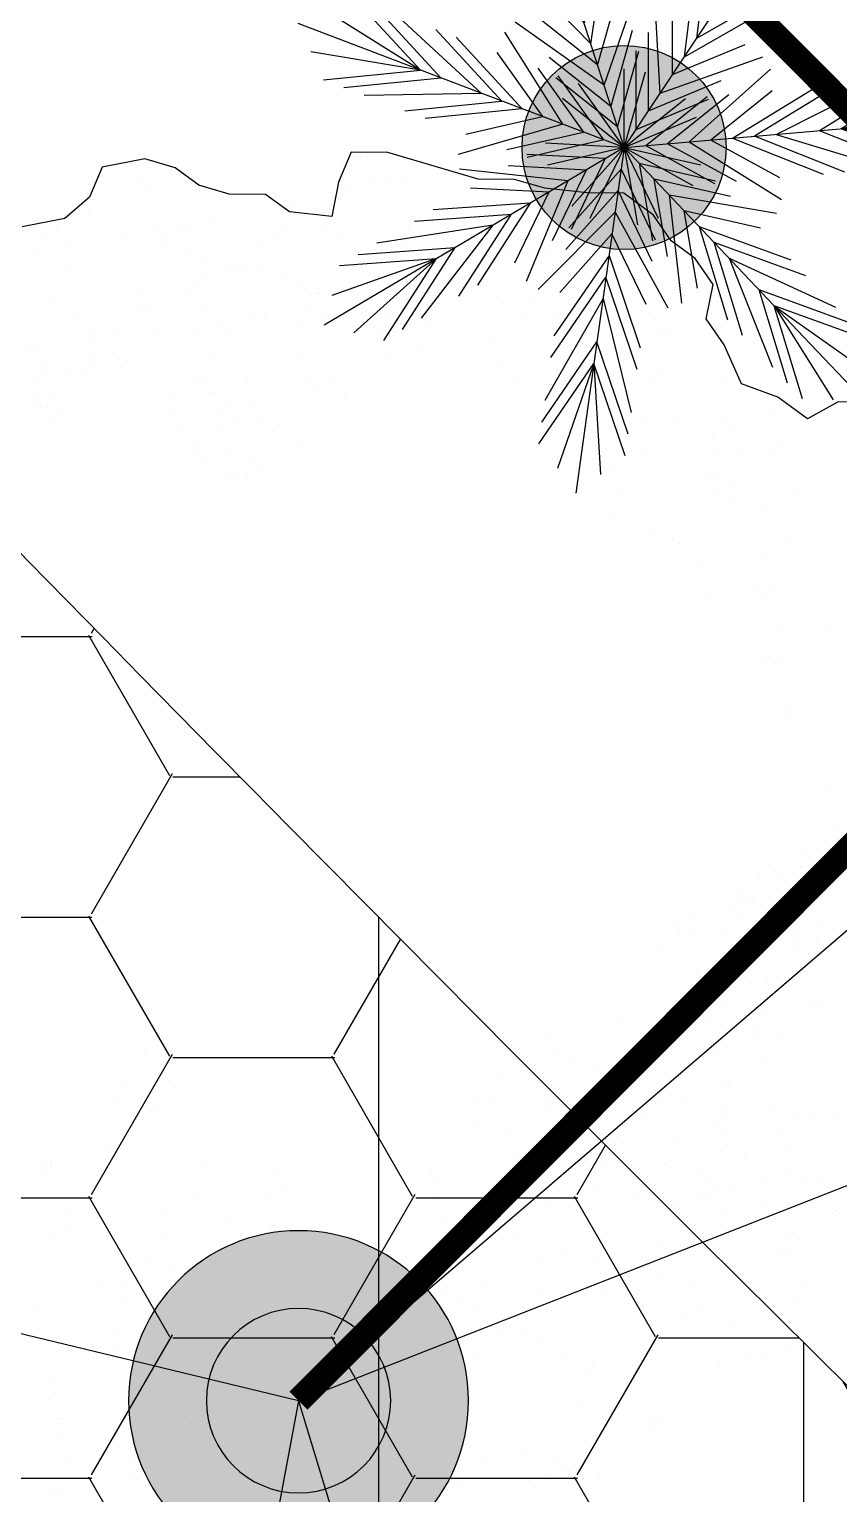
# Model space of a CAD drawing. Extents: x 671027 to 671614, y 802418 to 802669.
# Drawn here: x 671288.589 to 671289.541, y 802537.318 to 802539.04 of the extents above; entities that cross this region are included whole.
import ezdxf

# ---------------------------------------------------------------- set-up
doc = ezdxf.new("R2010")
doc.units = 0
for name, color, linetype in [('asbarjes mari', 8, 'Continuous'), ('Bubbler 60', 200, 'Continuous'), ('drip line', 7, 'Continuous'), ('driper 4', 11, 'Continuous'), ('fetcs malty hade', 8, 'Continuous'), ('Pipe-Lateral-10 Bars-32mm', 7, 'Continuous'), ('ROAD BORDER', 7, 'Continuous'), ('Roads boundry', 7, 'Continuous'), ('shrubs-Gc', 7, 'Continuous')]:
    doc.layers.add(name, color=color, linetype=linetype)
doc.styles.get("Standard").update_dxf_attribs({"font": 'arial.ttf'})
doc.linetypes.add('32mm', pattern='A,0.5,-0.2,["32mm",Standard,S=0.1,R=0,X=-0.1,Y=-0.05],-0.5', length=1.2)
pattern_1 = [(90, (0, 0), (-0.5, 0), [])]

# ---------------------------------------------------------------- blocks, each defined once
blk = doc.blocks.new('wt')
at = {"layer": 'fetcs malty hade', "color": 0}
for p, q in [((0, 0, -0.0102), (-0.2813, 0.7862, -0.0102)), ((0, 0, -0.0102), (0.7566, 0.2267, -0.0102)), ((-0.08, 0.172, -0.0102), (-0.08, 0.172, -0.0102)), ((0.0422, 0.1774, -0.0102), (0.0422, 0.1774, -0.0102)), ((0.0437, 0.1723, -0.0102), (0.0437, 0.1723, -0.0102)), ((-0.0576, 0.1653, -0.0102), (-0.0576, 0.1653, -0.0102)), ((-0.0321, 0.1694, -0.0102), (-0.0321, 0.1694, -0.0102)), ((-0.0233, 0.1657, -0.0102), (-0.0233, 0.1657, -0.0102)), ((-0.0054, 0.1666, -0.0102), (-0.0054, 0.1666, -0.0102)), ((-0.0051, 0.164, -0.0102), (-0.0051, 0.164, -0.0102)), ((0.0051, 0.1664, -0.0102), (0.0051, 0.1664, -0.0102)), ((0.0057, 0.164, -0.0102), (0.0057, 0.164, -0.0102)), ((0.0238, 0.1623, -0.0102), (0.0238, 0.1623, -0.0102)), ((-0.1817, 0.1525, -0.0102), (-0.1817, 0.1525, -0.0102)), ((-0.181, 0.1521, -0.0102), (-0.181, 0.1521, -0.0102)), ((-0.1784, 0.156, -0.0102), (-0.1784, 0.156, -0.0102)), ((-0.1726, 0.1561, -0.0102), (-0.1726, 0.1561, -0.0102)), ((-0.1305, 0.156, -0.0102), (-0.1305, 0.156, -0.0102)), ((-0.1465, 0.1429, -0.0102), (-0.1465, 0.1429, -0.0102)), ((-0.1375, 0.1465, -0.0102), (-0.1375, 0.1465, -0.0102)), ((-0.0509, 0.1318, -0.0102), (-0.0509, 0.1318, -0.0102)), ((-0.1581, 0.1309, -0.0102), (-0.1581, 0.1309, -0.0102)), ((-0.0921, 0.1277, -0.0102), (-0.0921, 0.1277, -0.0102)), ((-0.0608, 0.1218, -0.0102), (-0.0608, 0.1218, -0.0102)), ((-0.0486, 0.1233, -0.0102), (-0.0486, 0.1233, -0.0102)), ((-0.1353, 0.1184, -0.0102), (-0.1353, 0.1184, -0.0102)), ((-0.1298, 0.1165, -0.0102), (-0.1298, 0.1165, -0.0102)), ((-0.0938, 0.1132, -0.0102), (-0.0938, 0.1132, -0.0102)), ((0.0286, 0.1174, -0.0102), (0.0286, 0.1174, -0.0102)), ((0.0419, 0.1208, -0.0102), (0.0419, 0.1208, -0.0102)), ((-0.8268, 0.073, -0.0102), (-0.8243, 0.1028, -0.0102)), ((-0.738, 0.1068, -0.0102), (-0.738, 0.1068, -0.0102)), ((-0.7199, 0.1051, -0.0102), (-0.7199, 0.1051, -0.0102)), ((-0.7059, 0.1043, -0.0102), (-0.7059, 0.1043, -0.0102)), ((-0.7028, 0.104, -0.0102), (-0.7028, 0.104, -0.0102)), ((-0.7005, 0.103, -0.0102), (-0.7005, 0.103, -0.0102)), ((-0.219, 0.1026, -0.0102), (-0.219, 0.1026, -0.0102)), ((-0.1844, 0.1105, -0.0102), (-0.1844, 0.1105, -0.0102)), ((-0.0965, 0.1068, -0.0102), (-0.0965, 0.1068, -0.0102)), ((-0.0801, 0.1096, -0.0102), (-0.0801, 0.1096, -0.0102)), ((-0.8069, 0.0956, -0.0102), (-0.8069, 0.0956, -0.0102)), ((-0.7402, 0.1005, -0.0102), (-0.7402, 0.1005, -0.0102)), ((-0.7283, 0.0972, -0.0102), (-0.7283, 0.0972, -0.0102)), ((-0.7235, 0.0969, -0.0102), (-0.7235, 0.0969, -0.0102)), ((-0.7054, 0.0952, -0.0102), (-0.7054, 0.0952, -0.0102)), ((-0.6992, 0.0989, -0.0102), (-0.6992, 0.0989, -0.0102)), ((-0.6933, 0.0927, -0.0102), (-0.6933, 0.0927, -0.0102)), ((-0.6923, 0.0978, -0.0102), (-0.6923, 0.0978, -0.0102)), ((-0.2314, 0.0976, -0.0102), (-0.2314, 0.0976, -0.0102)), ((-0.1095, 0.0914, -0.0102), (-0.1095, 0.0914, -0.0102)), ((0.0188, 0.0976, -0.0102), (0.0188, 0.0976, -0.0102)), ((-0.8157, 0.0885, -0.0102), (-0.8157, 0.0885, -0.0102)), ((-0.7718, 0.0859, -0.0102), (-0.7718, 0.0859, -0.0102)), ((-0.7189, 0.0812, -0.0102), (-0.7189, 0.0812, -0.0102)), ((-0.2193, 0.0852, -0.0102), (-0.2193, 0.0852, -0.0102)), ((-0.1241, 0.0817, -0.0102), (-0.1241, 0.0817, -0.0102)), ((-0.0168, 0.0826, -0.0102), (-0.0168, 0.0826, -0.0102)), ((0.023, 0.086, -0.0102), (0.023, 0.086, -0.0102)), ((0.0504, 0.0859, -0.0102), (0.0504, 0.0859, -0.0102)), ((-0.8396, 0.0545, -0.0102), (-0.8268, 0.073, -0.0102)), ((-0.8278, 0.0729, -0.0102), (-0.8278, 0.0729, -0.0102)), ((-0.821, 0.0795, -0.0102), (-0.821, 0.0795, -0.0102)), ((-0.8067, 0.0713, -0.0102), (-0.8067, 0.0713, -0.0102)), ((-0.7946, 0.0745, -0.0102), (-0.7946, 0.0745, -0.0102)), ((-0.7606, 0.0727, -0.0102), (-0.7606, 0.0727, -0.0102)), ((-0.2516, 0.0783, -0.0102), (-0.2516, 0.0783, -0.0102)), ((-0.2488, 0.0801, -0.0102), (-0.2488, 0.0801, -0.0102)), ((-0.2135, 0.0778, -0.0102), (-0.2135, 0.0778, -0.0102)), ((-0.1393, 0.0784, -0.0102), (-0.1393, 0.0784, -0.0102)), ((-0.1021, 0.0754, -0.0102), (-0.1021, 0.0754, -0.0102)), ((-0.0867, 0.0789, -0.0102), (-0.0867, 0.0789, -0.0102)), ((-0.0747, 0.0753, -0.0102), (-0.0747, 0.0753, -0.0102)), ((0.003, 0.0785, -0.0102), (0.003, 0.0785, -0.0102)), ((0.0077, 0.0759, -0.0102), (0.0077, 0.0759, -0.0102)), ((0.0522, 0.0708, -0.0102), (0.0522, 0.0708, -0.0102)), ((-0.7463, 0.0615, -0.0102), (-0.7463, 0.0615, -0.0102)), ((-0.7421, 0.0649, -0.0102), (-0.7421, 0.0649, -0.0102)), ((-0.7319, 0.0664, -0.0102), (-0.7319, 0.0664, -0.0102)), ((-0.7239, 0.0633, -0.0102), (-0.7239, 0.0633, -0.0102)), ((-0.7208, 0.0685, -0.0102), (-0.7208, 0.0685, -0.0102)), ((-0.2288, 0.0658, -0.0102), (-0.2288, 0.0658, -0.0102)), ((-0.0148, 0.0642, -0.0102), (-0.0148, 0.0642, -0.0102)), ((0.0034, 0.0626, -0.0102), (0.0034, 0.0626, -0.0102)), ((0.0089, 0.0638, -0.0102), (0.0089, 0.0638, -0.0102)), ((-0.8592, 0.0436, -0.0102), (-0.8396, 0.0545, -0.0102)), ((-0.8299, 0.056, -0.0102), (-0.8299, 0.056, -0.0102)), ((-0.1466, 0.0536, -0.0102), (-0.1466, 0.0536, -0.0102)), ((-0.0224, 0.0512, -0.0102), (-0.0224, 0.0512, -0.0102)), ((0.005, 0.0511, -0.0102), (0.005, 0.0511, -0.0102)), ((-0.8617, 0.0138, -0.0102), (-0.8592, 0.0436, -0.0102)), ((-0.7442, 0.048, -0.0102), (-0.7442, 0.048, -0.0102)), ((-0.726, 0.0463, -0.0102), (-0.726, 0.0463, -0.0102)), ((-0.1693, 0.0455, -0.0102), (-0.1693, 0.0455, -0.0102)), ((-0.1023, 0.0502, -0.0102), (-0.1023, 0.0502, -0.0102)), ((-0.0755, 0.0422, -0.0102), (-0.0755, 0.0422, -0.0102)), ((-0.0169, 0.0429, -0.0102), (-0.0169, 0.0429, -0.0102)), ((0.0295, 0.0444, -0.0102), (0.0295, 0.0444, -0.0102)), ((-0.811, 0.0319, -0.0102), (-0.811, 0.0319, -0.0102)), ((-0.7249, 0.0403, -0.0102), (-0.7249, 0.0403, -0.0102)), ((-0.1277, 0.0341, -0.0102), (-0.1277, 0.0341, -0.0102)), ((0.0045, 0.0314, -0.0102), (0.0045, 0.0314, -0.0102)), ((0.0198, 0.0359, -0.0102), (0.0198, 0.0359, -0.0102)), ((-0.8498, 0.0203, -0.0102), (-0.8498, 0.0203, -0.0102)), ((-0.77, 0.0283, -0.0102), (-0.77, 0.0283, -0.0102)), ((-0.7605, 0.0253, -0.0102), (-0.7605, 0.0253, -0.0102)), ((-0.7578, 0.0204, -0.0102), (-0.7578, 0.0204, -0.0102)), ((-0.0299, 0.0281, -0.0102), (-0.0299, 0.0281, -0.0102)), ((0.0071, 0.0279, -0.0102), (0.0071, 0.0279, -0.0102)), ((-0.8534, -0.0062, -0.0102), (-0.8617, 0.0138, -0.0102)), ((-0.8426, 0.0153, -0.0102), (-0.8426, 0.0153, -0.0102)), ((-0.8131, 0.0134, -0.0102), (-0.8131, 0.0134, -0.0102)), ((-0.7396, 0.0187, -0.0102), (-0.7396, 0.0187, -0.0102)), ((-0.6947, 0.0124, -0.0102), (-0.6947, 0.0124, -0.0102)), ((-0.6855, 0.0153, -0.0102), (-0.6855, 0.0153, -0.0102)), ((-0.677, 0.0111, -0.0102), (-0.677, 0.0111, -0.0102)), ((-0.0537, 0.0107, -0.0102), (-0.0537, 0.0107, -0.0102)), ((-0.0524, 0.0183, -0.0102), (-0.0524, 0.0183, -0.0102)), ((-0.051, 0.0122, -0.0102), (-0.051, 0.0122, -0.0102)), ((-0.0328, 0.0105, -0.0102), (-0.0328, 0.0105, -0.0102)), ((-0.0181, 0.0172, -0.0102), (-0.0181, 0.0172, -0.0102)), ((0.016, 0.0187, -0.0102), (0.016, 0.0187, -0.0102)), ((-0.8064, 0.0079, -0.0102), (-0.8064, 0.0079, -0.0102)), ((-0.7995, 0.0069, -0.0102), (-0.7995, 0.0069, -0.0102)), ((-0.6631, 0.0005, -0.0102), (-0.6631, 0.0005, -0.0102)), ((-0.6577, 0.0019, -0.0102), (-0.6577, 0.0019, -0.0102)), ((0, 0, -0.0102), (-0.4641, -0.6757, -0.0102)), ((0, 0, -0.0102), (-0.2134, -0.7806, -0.0102)), ((-0.141, 0.0039, -0.0102), (-0.141, 0.0039, -0.0102)), ((-0.1207, 0.006, -0.0102), (-0.1207, 0.006, -0.0102)), ((-0.1091, 0.0081, -0.0102), (-0.1091, 0.0081, -0.0102)), ((-0.0255, 0.0072, -0.0102), (-0.0255, 0.0072, -0.0102)), ((0, 0, -0.0102), (0.8476, -0.1601, -0.0102)), ((0.0512, 0.0091, -0.0102), (0.0512, 0.0091, -0.0102)), ((-0.8397, -0.0213, -0.0102), (-0.8534, -0.0062, -0.0102)), ((-0.8129, -0.0056, -0.0102), (-0.8129, -0.0056, -0.0102)), ((-0.8115, -0.0099, -0.0102), (-0.8115, -0.0099, -0.0102)), ((-0.7947, -0.0073, -0.0102), (-0.7947, -0.0073, -0.0102)), ((-0.7661, -0.006, -0.0102), (-0.7661, -0.006, -0.0102)), ((-0.7387, -0.0061, -0.0102), (-0.7387, -0.0061, -0.0102)), ((-0.7059, -0.006, -0.0102), (-0.7059, -0.006, -0.0102)), ((-0.7038, -0.0094, -0.0102), (-0.7038, -0.0094, -0.0102)), ((-0.6527, -0.0043, -0.0102), (-0.6527, -0.0043, -0.0102)), ((-0.1579, -0.0001, -0.0102), (-0.1579, -0.0001, -0.0102)), ((-0.1484, -0.0049, -0.0102), (-0.1484, -0.0049, -0.0102)), ((-0.0791, -0.0054, -0.0102), (-0.0791, -0.0054, -0.0102)), ((-0.0739, -0.0015, -0.0102), (-0.0739, -0.0015, -0.0102)), ((0.0171, -0.0063, -0.0102), (0.0171, -0.0063, -0.0102)), ((-0.7894, -0.0167, -0.0102), (-0.7894, -0.0167, -0.0102)), ((-0.7766, -0.0164, -0.0102), (-0.7766, -0.0164, -0.0102)), ((-0.7729, -0.0125, -0.0102), (-0.7729, -0.0125, -0.0102)), ((-0.7547, -0.0142, -0.0102), (-0.7547, -0.0142, -0.0102)), ((-0.7205, -0.0188, -0.0102), (-0.7205, -0.0188, -0.0102)), ((-0.6967, -0.0164, -0.0102), (-0.6967, -0.0164, -0.0102)), ((-0.6962, -0.0138, -0.0102), (-0.6962, -0.0138, -0.0102)), ((-0.6707, -0.0156, -0.0102), (-0.6707, -0.0156, -0.0102)), ((-0.084, -0.0113, -0.0102), (-0.084, -0.0113, -0.0102)), ((-0.0295, -0.0161, -0.0102), (-0.0295, -0.0161, -0.0102)), ((-0.8314, -0.0414, -0.0102), (-0.8397, -0.0213, -0.0102)), ((-0.8158, -0.0289, -0.0102), (-0.8158, -0.0289, -0.0102)), ((-0.7414, -0.0261, -0.0102), (-0.7414, -0.0261, -0.0102)), ((-0.7363, -0.0291, -0.0102), (-0.7363, -0.0291, -0.0102)), ((-0.6891, -0.0247, -0.0102), (-0.6891, -0.0247, -0.0102)), ((-0.6826, -0.0203, -0.0102), (-0.6826, -0.0203, -0.0102)), ((-0.6772, -0.0299, -0.0102), (-0.6772, -0.0299, -0.0102)), ((-0.6552, -0.0204, -0.0102), (-0.6552, -0.0204, -0.0102)), ((-0.6392, -0.0206, -0.0102), (-0.6392, -0.0206, -0.0102)), ((-0.6369, -0.0242, -0.0102), (-0.6369, -0.0242, -0.0102)), ((-0.1154, -0.0203, -0.0102), (-0.1154, -0.0203, -0.0102)), ((-0.0964, -0.0226, -0.0102), (-0.0964, -0.0226, -0.0102)), ((-0.0783, -0.0243, -0.0102), (-0.0783, -0.0243, -0.0102)), ((-0.0488, -0.0209, -0.0102), (-0.0488, -0.0209, -0.0102)), ((-0.0038, -0.0212, -0.0102), (-0.0038, -0.0212, -0.0102)), ((0.0057, -0.0257, -0.0102), (0.0057, -0.0257, -0.0102)), ((-0.7813, -0.0383, -0.0102), (-0.7813, -0.0383, -0.0102)), ((-0.779, -0.0373, -0.0102), (-0.779, -0.0373, -0.0102)), ((-0.7035, -0.0396, -0.0102), (-0.7035, -0.0396, -0.0102)), ((-0.7011, -0.0387, -0.0102), (-0.7011, -0.0387, -0.0102)), ((-0.645, -0.0372, -0.0102), (-0.645, -0.0372, -0.0102)), ((-0.6365, -0.033, -0.0102), (-0.6365, -0.033, -0.0102)), ((0.026, -0.0319, -0.0102), (0.026, -0.0319, -0.0102)), ((0.0389, -0.0378, -0.0102), (0.0389, -0.0378, -0.0102)), ((-0.8285, -0.0663, -0.0102), (-0.8314, -0.0414, -0.0102)), ((-0.7802, -0.0472, -0.0102), (-0.7802, -0.0472, -0.0102)), ((-0.7438, -0.047, -0.0102), (-0.7438, -0.047, -0.0102)), ((-0.6853, -0.0412, -0.0102), (-0.6853, -0.0412, -0.0102)), ((-0.6725, -0.0439, -0.0102), (-0.6725, -0.0439, -0.0102)), ((-0.6421, -0.0451, -0.0102), (-0.6421, -0.0451, -0.0102)), ((-0.0998, -0.0444, -0.0102), (-0.0998, -0.0444, -0.0102)), ((0.0554, -0.046, -0.0102), (0.0554, -0.046, -0.0102)), ((0.0595, -0.0447, -0.0102), (0.0595, -0.0447, -0.0102)), ((-0.794, -0.0603, -0.0102), (-0.794, -0.0603, -0.0102)), ((-0.7775, -0.0591, -0.0102), (-0.7775, -0.0591, -0.0102)), ((-0.745, -0.0569, -0.0102), (-0.745, -0.0569, -0.0102)), ((-0.6697, -0.0586, -0.0102), (-0.6697, -0.0586, -0.0102)), ((-0.1043, -0.0532, -0.0102), (-0.1043, -0.0532, -0.0102)), ((-0.0874, -0.055, -0.0102), (-0.0874, -0.055, -0.0102)), ((-0.8148, -0.0814, -0.0102), (-0.8285, -0.0663, -0.0102)), ((-0.801, -0.0699, -0.0102), (-0.801, -0.0699, -0.0102)), ((-0.0484, -0.0682, -0.0102), (-0.0484, -0.0682, -0.0102)), ((-0.8019, -0.0786, -0.0102), (-0.8019, -0.0786, -0.0102)), ((-0.7731, -0.0733, -0.0102), (-0.7731, -0.0733, -0.0102)), ((-0.7154, -0.0778, -0.0102), (-0.7154, -0.0778, -0.0102)), ((-0.6972, -0.0795, -0.0102), (-0.6972, -0.0795, -0.0102)), ((-0.6547, -0.073, -0.0102), (-0.6547, -0.073, -0.0102)), ((-0.0841, -0.0783, -0.0102), (-0.0841, -0.0783, -0.0102)), ((0.062, -0.0719, -0.0102), (0.062, -0.0719, -0.0102)), ((-0.822, -0.0816, -0.0102), (-0.822, -0.0816, -0.0102)), ((-0.8084, -0.1101, -0.0102), (-0.8148, -0.0814, -0.0102)), ((-0.7642, -0.0839, -0.0102), (-0.7642, -0.0839, -0.0102)), ((-0.7557, -0.0906, -0.0102), (-0.7557, -0.0906, -0.0102)), ((-0.746, -0.0856, -0.0102), (-0.746, -0.0856, -0.0102)), ((-0.738, -0.083, -0.0102), (-0.738, -0.083, -0.0102)), ((-0.6896, -0.0876, -0.0102), (-0.6896, -0.0876, -0.0102)), ((-0.1173, -0.0822, -0.0102), (-0.1173, -0.0822, -0.0102)), ((-0.0782, -0.0855, -0.0102), (-0.0782, -0.0855, -0.0102)), ((-0.0613, -0.0908, -0.0102), (-0.0613, -0.0908, -0.0102)), ((-0.0352, -0.0846, -0.0102), (-0.0352, -0.0846, -0.0102)), ((0.0295, -0.0822, -0.0102), (0.0295, -0.0822, -0.0102)), ((0.0617, -0.0897, -0.0102), (0.0617, -0.0897, -0.0102)), ((-0.7599, -0.0953, -0.0102), (-0.7599, -0.0953, -0.0102)), ((-0.7566, -0.0942, -0.0102), (-0.7566, -0.0942, -0.0102)), ((-0.7385, -0.0959, -0.0102), (-0.7385, -0.0959, -0.0102)), ((-0.6963, -0.0985, -0.0102), (-0.6963, -0.0985, -0.0102)), ((-0.043, -0.0952, -0.0102), (-0.043, -0.0952, -0.0102)), ((0.0505, -0.0926, -0.0102), (0.0505, -0.0926, -0.0102)), ((0.0686, -0.0943, -0.0102), (0.0686, -0.0943, -0.0102)), ((-0.8315, -0.1172, -0.0102), (-0.8084, -0.1101, -0.0102)), ((-0.8034, -0.1047, -0.0102), (-0.8034, -0.1047, -0.0102)), ((-0.685, -0.1057, -0.0102), (-0.685, -0.1057, -0.0102)), ((-0.1471, -0.1082, -0.0102), (-0.1471, -0.1082, -0.0102)), ((-0.1396, -0.1088, -0.0102), (-0.1396, -0.1088, -0.0102)), ((-0.1294, -0.109, -0.0102), (-0.1294, -0.109, -0.0102)), ((-0.0991, -0.1082, -0.0102), (-0.0991, -0.1082, -0.0102)), ((-0.0661, -0.1082, -0.0102), (-0.0661, -0.1082, -0.0102)), ((-0.0451, -0.1023, -0.0102), (-0.0451, -0.1023, -0.0102)), ((-0.0158, -0.1109, -0.0102), (-0.0158, -0.1109, -0.0102)), ((0.0668, -0.1061, -0.0102), (0.0668, -0.1061, -0.0102)), ((-0.8511, -0.1281, -0.0102), (-0.8315, -0.1172, -0.0102)), ((-0.8207, -0.1162, -0.0102), (-0.8207, -0.1162, -0.0102)), ((-0.7963, -0.1156, -0.0102), (-0.7963, -0.1156, -0.0102)), ((-0.111, -0.1121, -0.0102), (-0.111, -0.1121, -0.0102)), ((-0.0552, -0.1203, -0.0102), (-0.0552, -0.1203, -0.0102)), ((-0.0134, -0.1162, -0.0102), (-0.0134, -0.1162, -0.0102)), ((0.0048, -0.1178, -0.0102), (0.0048, -0.1178, -0.0102)), ((0.0537, -0.1209, -0.0102), (0.0537, -0.1209, -0.0102)), ((-0.8482, -0.1531, -0.0102), (-0.8511, -0.1281, -0.0102)), ((-0.8482, -0.1297, -0.0102), (-0.8482, -0.1297, -0.0102)), ((-0.8442, -0.1217, -0.0102), (-0.8442, -0.1217, -0.0102)), ((-0.826, -0.1234, -0.0102), (-0.826, -0.1234, -0.0102)), ((-0.7306, -0.1224, -0.0102), (-0.7306, -0.1224, -0.0102)), ((-0.0501, -0.1274, -0.0102), (-0.0501, -0.1274, -0.0102)), ((-0.0184, -0.1272, -0.0102), (-0.0184, -0.1272, -0.0102)), ((-0.8463, -0.1387, -0.0102), (-0.8463, -0.1387, -0.0102)), ((-0.8281, -0.1404, -0.0102), (-0.8281, -0.1404, -0.0102)), ((-0.7797, -0.1349, -0.0102), (-0.7797, -0.1349, -0.0102)), ((-0.728, -0.1325, -0.0102), (-0.728, -0.1325, -0.0102)), ((-0.7108, -0.1369, -0.0102), (-0.7108, -0.1369, -0.0102)), ((-0.0682, -0.135, -0.0102), (-0.0682, -0.135, -0.0102)), ((-0.751, -0.1503, -0.0102), (-0.751, -0.1503, -0.0102)), ((-0.7372, -0.1425, -0.0102), (-0.7372, -0.1425, -0.0102)), ((-0.7301, -0.1495, -0.0102), (-0.7301, -0.1495, -0.0102)), ((-0.7255, -0.1436, -0.0102), (-0.7255, -0.1436, -0.0102)), ((-0.1946, -0.146, -0.0102), (-0.1946, -0.146, -0.0102)), ((-0.1754, -0.1425, -0.0102), (-0.1754, -0.1425, -0.0102)), ((-0.032, -0.1416, -0.0102), (-0.032, -0.1416, -0.0102)), ((0.0537, -0.1496, -0.0102), (0.0537, -0.1496, -0.0102)), ((0.0718, -0.1513, -0.0102), (0.0718, -0.1513, -0.0102)), ((-0.8233, -0.2131, -0.0102), (-0.8482, -0.1531, -0.0102)), ((-0.8296, -0.152, -0.0102), (-0.8296, -0.152, -0.0102)), ((-0.8265, -0.1611, -0.0102), (-0.8265, -0.1611, -0.0102)), ((-0.7868, -0.1576, -0.0102), (-0.7868, -0.1576, -0.0102)), ((-0.7848, -0.1527, -0.0102), (-0.7848, -0.1527, -0.0102)), ((-0.19, -0.1522, -0.0102), (-0.19, -0.1522, -0.0102)), ((-0.0283, -0.1589, -0.0102), (-0.0283, -0.1589, -0.0102)), ((-0.7944, -0.1616, -0.0102), (-0.7944, -0.1616, -0.0102)), ((-0.7866, -0.1653, -0.0102), (-0.7866, -0.1653, -0.0102)), ((-0.7271, -0.1676, -0.0102), (-0.7271, -0.1676, -0.0102)), ((-0.7107, -0.163, -0.0102), (-0.7107, -0.163, -0.0102)), ((-0.2101, -0.1633, -0.0102), (-0.2101, -0.1633, -0.0102)), ((-0.1699, -0.1643, -0.0102), (-0.1699, -0.1643, -0.0102)), ((-0.1517, -0.1659, -0.0102), (-0.1517, -0.1659, -0.0102)), ((-0.0953, -0.1637, -0.0102), (-0.0953, -0.1637, -0.0102)), ((-0.0211, -0.1695, -0.0102), (-0.0211, -0.1695, -0.0102)), ((0.0584, -0.1697, -0.0102), (0.0584, -0.1697, -0.0102)), ((0.0697, -0.1668, -0.0102), (0.0697, -0.1668, -0.0102)), ((-0.7546, -0.1811, -0.0102), (-0.7546, -0.1811, -0.0102)), ((-0.2179, -0.1742, -0.0102), (-0.2179, -0.1742, -0.0102)), ((-0.0777, -0.1732, -0.0102), (-0.0777, -0.1732, -0.0102)), ((-0.0537, -0.1751, -0.0102), (-0.0537, -0.1751, -0.0102)), ((0.0676, -0.1761, -0.0102), (0.0676, -0.1761, -0.0102)), ((0.0682, -0.1799, -0.0102), (0.0682, -0.1799, -0.0102)), ((-0.1414, -0.1916, -0.0102), (-0.1414, -0.1916, -0.0102)), ((-0.1167, -0.1852, -0.0102), (-0.1167, -0.1852, -0.0102)), ((-0.0828, -0.191, -0.0102), (-0.0828, -0.191, -0.0102)), ((-0.0124, -0.1829, -0.0102), (-0.0124, -0.1829, -0.0102)), ((0.0216, -0.1908, -0.0102), (0.0216, -0.1908, -0.0102)), ((-0.7922, -0.1967, -0.0102), (-0.7922, -0.1967, -0.0102)), ((-0.7648, -0.1968, -0.0102), (-0.7648, -0.1968, -0.0102)), ((-0.2286, -0.1985, -0.0102), (-0.2286, -0.1985, -0.0102)), ((-0.1883, -0.1947, -0.0102), (-0.1883, -0.1947, -0.0102)), ((-0.1812, -0.1921, -0.0102), (-0.1812, -0.1921, -0.0102)), ((-0.17, -0.1975, -0.0102), (-0.17, -0.1975, -0.0102)), ((0.0007, -0.2009, -0.0102), (0.0007, -0.2009, -0.0102)), ((0.0733, -0.2005, -0.0102), (0.0733, -0.2005, -0.0102)), ((-0.7988, -0.2031, -0.0102), (-0.7988, -0.2031, -0.0102)), ((-0.7508, -0.2057, -0.0102), (-0.7508, -0.2057, -0.0102)), ((-0.7507, -0.2019, -0.0102), (-0.7507, -0.2019, -0.0102)), ((-0.7131, -0.2111, -0.0102), (-0.7131, -0.2111, -0.0102)), ((-0.713, -0.2111, -0.0102), (-0.713, -0.2111, -0.0102)), ((-0.2183, -0.2031, -0.0102), (-0.2183, -0.2031, -0.0102)), ((-0.2137, -0.2109, -0.0102), (-0.2137, -0.2109, -0.0102)), ((-0.1095, -0.2044, -0.0102), (-0.1095, -0.2044, -0.0102)), ((-0.0037, -0.204, -0.0102), (-0.0037, -0.204, -0.0102)), ((0.0396, -0.2058, -0.0102), (0.0396, -0.2058, -0.0102)), ((-0.8204, -0.238, -0.0102), (-0.8233, -0.2131, -0.0102)), ((-0.7416, -0.2168, -0.0102), (-0.7416, -0.2168, -0.0102)), ((-0.6949, -0.2128, -0.0102), (-0.6949, -0.2128, -0.0102)), ((-0.1256, -0.2182, -0.0102), (-0.1256, -0.2182, -0.0102)), ((-0.0743, -0.2141, -0.0102), (-0.0743, -0.2141, -0.0102)), ((-0.0526, -0.2194, -0.0102), (-0.0526, -0.2194, -0.0102)), ((-0.7933, -0.2283, -0.0102), (-0.7933, -0.2283, -0.0102)), ((-0.7873, -0.2261, -0.0102), (-0.7873, -0.2261, -0.0102)), ((-0.7715, -0.2297, -0.0102), (-0.7715, -0.2297, -0.0102)), ((-0.6813, -0.2232, -0.0102), (-0.6813, -0.2232, -0.0102)), ((-0.2068, -0.23, -0.0102), (-0.2068, -0.23, -0.0102)), ((-0.1384, -0.2266, -0.0102), (-0.1384, -0.2266, -0.0102)), ((-0.0777, -0.2263, -0.0102), (-0.0777, -0.2263, -0.0102)), ((-0.8121, -0.2581, -0.0102), (-0.8204, -0.238, -0.0102)), ((-0.7364, -0.2393, -0.0102), (-0.7364, -0.2393, -0.0102)), ((-0.7289, -0.2334, -0.0102), (-0.7289, -0.2334, -0.0102)), ((-0.1996, -0.2405, -0.0102), (-0.1996, -0.2405, -0.0102)), ((-0.1575, -0.2373, -0.0102), (-0.1575, -0.2373, -0.0102)), ((-0.0487, -0.2402, -0.0102), (-0.0487, -0.2402, -0.0102)), ((0.0055, -0.2345, -0.0102), (0.0055, -0.2345, -0.0102)), ((0.0456, -0.2417, -0.0102), (0.0456, -0.2417, -0.0102)), ((-0.7696, -0.2433, -0.0102), (-0.7696, -0.2433, -0.0102)), ((-0.677, -0.2478, -0.0102), (-0.677, -0.2478, -0.0102)), ((-0.2344, -0.2499, -0.0102), (-0.2344, -0.2499, -0.0102)), ((-0.1165, -0.2487, -0.0102), (-0.1165, -0.2487, -0.0102)), ((-0.0087, -0.2453, -0.0102), (-0.0087, -0.2453, -0.0102)), ((0.0385, -0.2422, -0.0102), (0.0385, -0.2422, -0.0102)), ((0.0406, -0.2442, -0.0102), (0.0406, -0.2442, -0.0102)), ((-0.8058, -0.2868, -0.0102), (-0.8121, -0.2581, -0.0102)), ((-0.7696, -0.2584, -0.0102), (-0.7696, -0.2584, -0.0102)), ((-0.7218, -0.2547, -0.0102), (-0.7218, -0.2547, -0.0102)), ((-0.6704, -0.2533, -0.0102), (-0.6704, -0.2533, -0.0102)), ((-0.643, -0.2534, -0.0102), (-0.643, -0.2534, -0.0102)), ((-0.2025, -0.2546, -0.0102), (-0.2025, -0.2546, -0.0102)), ((-0.1677, -0.2559, -0.0102), (-0.1677, -0.2559, -0.0102)), ((-0.1239, -0.2547, -0.0102), (-0.1239, -0.2547, -0.0102)), ((-0.0813, -0.2583, -0.0102), (-0.0813, -0.2583, -0.0102)), ((-0.0559, -0.2578, -0.0102), (-0.0559, -0.2578, -0.0102)), ((-0.0154, -0.2572, -0.0102), (-0.0154, -0.2572, -0.0102)), ((-0.7993, -0.264, -0.0102), (-0.7993, -0.264, -0.0102)), ((-0.7993, -0.2662, -0.0102), (-0.7993, -0.2662, -0.0102)), ((-0.1849, -0.2641, -0.0102), (-0.1849, -0.2641, -0.0102)), ((-0.1779, -0.272, -0.0102), (-0.1779, -0.272, -0.0102)), ((-0.1373, -0.2713, -0.0102), (-0.1373, -0.2713, -0.0102)), ((-0.1357, -0.2688, -0.0102), (-0.1357, -0.2688, -0.0102)), ((-0.0269, -0.2717, -0.0102), (-0.0269, -0.2717, -0.0102)), ((-0.7641, -0.2736, -0.0102), (-0.7641, -0.2736, -0.0102)), ((-0.7589, -0.2767, -0.0102), (-0.7589, -0.2767, -0.0102)), ((-0.7013, -0.2753, -0.0102), (-0.7013, -0.2753, -0.0102)), ((-0.6999, -0.2775, -0.0102), (-0.6999, -0.2775, -0.0102)), ((-0.6533, -0.278, -0.0102), (-0.6533, -0.278, -0.0102)), ((-0.5845, -0.28, -0.0102), (-0.5845, -0.28, -0.0102)), ((-0.2282, -0.2787, -0.0102), (-0.2282, -0.2787, -0.0102)), ((-0.21, -0.2804, -0.0102), (-0.21, -0.2804, -0.0102)), ((-0.1498, -0.2756, -0.0102), (-0.1498, -0.2756, -0.0102)), ((-0.106, -0.2744, -0.0102), (-0.106, -0.2744, -0.0102)), ((-0.0856, -0.2818, -0.0102), (-0.0856, -0.2818, -0.0102)), ((-0.0516, -0.2793, -0.0102), (-0.0516, -0.2793, -0.0102)), ((-0.0334, -0.281, -0.0102), (-0.0334, -0.281, -0.0102)), ((-0.8029, -0.3117, -0.0102), (-0.8058, -0.2868, -0.0102)), ((-0.7356, -0.2925, -0.0102), (-0.7356, -0.2925, -0.0102)), ((-0.7238, -0.2863, -0.0102), (-0.7238, -0.2863, -0.0102)), ((-0.6156, -0.2833, -0.0102), (-0.6156, -0.2833, -0.0102)), ((-0.5974, -0.285, -0.0102), (-0.5974, -0.285, -0.0102)), ((-0.2844, -0.2834, -0.0102), (-0.2844, -0.2834, -0.0102)), ((-0.1793, -0.2856, -0.0102), (-0.1793, -0.2856, -0.0102)), ((-0.129, -0.2915, -0.0102), (-0.129, -0.2915, -0.0102)), ((-0.112, -0.2895, -0.0102), (-0.112, -0.2895, -0.0102)), ((0.0054, -0.2912, -0.0102), (0.0054, -0.2912, -0.0102)), ((-0.8029, -0.2948, -0.0102), (-0.8029, -0.2948, -0.0102)), ((-0.2981, -0.2941, -0.0102), (-0.2981, -0.2941, -0.0102)), ((-0.2933, -0.2957, -0.0102), (-0.2933, -0.2957, -0.0102)), ((-0.2492, -0.2931, -0.0102), (-0.2492, -0.2931, -0.0102)), ((-0.2011, -0.2948, -0.0102), (-0.2011, -0.2948, -0.0102)), ((-0.1218, -0.2988, -0.0102), (-0.1218, -0.2988, -0.0102)), ((-0.1109, -0.295, -0.0102), (-0.1109, -0.295, -0.0102)), ((-0.0676, -0.2967, -0.0102), (-0.0676, -0.2967, -0.0102)), ((-0.0197, -0.3019, -0.0102), (-0.0197, -0.3019, -0.0102)), ((-0.7858, -0.3306, -0.0102), (-0.8029, -0.3117, -0.0102)), ((-0.7677, -0.3044, -0.0102), (-0.7677, -0.3044, -0.0102)), ((-0.6867, -0.3063, -0.0102), (-0.6867, -0.3063, -0.0102)), ((-0.6465, -0.3088, -0.0102), (-0.6465, -0.3088, -0.0102)), ((-0.6245, -0.3053, -0.0102), (-0.6245, -0.3053, -0.0102)), ((-0.5672, -0.3053, -0.0102), (-0.5672, -0.3053, -0.0102)), ((-0.3022, -0.3032, -0.0102), (-0.3022, -0.3032, -0.0102)), ((-0.2917, -0.3043, -0.0102), (-0.2917, -0.3043, -0.0102)), ((-0.2645, -0.3045, -0.0102), (-0.2645, -0.3045, -0.0102)), ((-0.2479, -0.3031, -0.0102), (-0.2479, -0.3031, -0.0102)), ((-0.2329, -0.3091, -0.0102), (-0.2329, -0.3091, -0.0102)), ((-0.206, -0.3122, -0.0102), (-0.206, -0.3122, -0.0102)), ((-0.1622, -0.3111, -0.0102), (-0.1622, -0.3111, -0.0102)), ((-0.1614, -0.3054, -0.0102), (-0.1614, -0.3054, -0.0102)), ((-0.15, -0.3121, -0.0102), (-0.15, -0.3121, -0.0102)), ((-0.1155, -0.3028, -0.0102), (-0.1155, -0.3028, -0.0102)), ((-0.1111, -0.3112, -0.0102), (-0.1111, -0.3112, -0.0102)), ((-0.0973, -0.3045, -0.0102), (-0.0973, -0.3045, -0.0102)), ((-0.6774, -0.3206, -0.0102), (-0.6774, -0.3206, -0.0102)), ((-0.6721, -0.3155, -0.0102), (-0.6721, -0.3155, -0.0102)), ((-0.5621, -0.3204, -0.0102), (-0.5621, -0.3204, -0.0102)), ((-0.2456, -0.3176, -0.0102), (-0.2456, -0.3176, -0.0102)), ((-0.2382, -0.3197, -0.0102), (-0.2382, -0.3197, -0.0102)), ((-0.1879, -0.3139, -0.0102), (-0.1879, -0.3139, -0.0102)), ((-0.1848, -0.318, -0.0102), (-0.1848, -0.318, -0.0102)), ((-0.1694, -0.3135, -0.0102), (-0.1694, -0.3135, -0.0102)), ((-0.144, -0.3127, -0.0102), (-0.144, -0.3127, -0.0102)), ((0.0007, -0.3136, -0.0102), (0.0007, -0.3136, -0.0102)), ((0.006, -0.3222, -0.0102), (0.006, -0.3222, -0.0102)), ((-0.7667, -0.3408, -0.0102), (-0.7858, -0.3306, -0.0102)), ((-0.7444, -0.3272, -0.0102), (-0.7444, -0.3272, -0.0102)), ((-0.7412, -0.3239, -0.0102), (-0.7412, -0.3239, -0.0102)), ((-0.7262, -0.3288, -0.0102), (-0.7262, -0.3288, -0.0102)), ((-0.7138, -0.324, -0.0102), (-0.7138, -0.324, -0.0102)), ((-0.7072, -0.3268, -0.0102), (-0.7072, -0.3268, -0.0102)), ((-0.7034, -0.3293, -0.0102), (-0.7034, -0.3293, -0.0102)), ((-0.6422, -0.3302, -0.0102), (-0.6422, -0.3302, -0.0102)), ((-0.5595, -0.3241, -0.0102), (-0.5595, -0.3241, -0.0102)), ((-0.2913, -0.3277, -0.0102), (-0.2913, -0.3277, -0.0102)), ((-0.251, -0.3292, -0.0102), (-0.251, -0.3292, -0.0102)), ((-0.1342, -0.3232, -0.0102), (-0.1342, -0.3232, -0.0102)), ((-0.753, -0.3559, -0.0102), (-0.7667, -0.3408, -0.0102)), ((-0.5454, -0.3368, -0.0102), (-0.5454, -0.3368, -0.0102)), ((-0.5215, -0.338, -0.0102), (-0.5215, -0.338, -0.0102)), ((-0.3143, -0.3398, -0.0102), (-0.3143, -0.3398, -0.0102)), ((-0.3117, -0.3399, -0.0102), (-0.3117, -0.3399, -0.0102)), ((-0.3033, -0.334, -0.0102), (-0.3033, -0.334, -0.0102)), ((-0.2999, -0.3394, -0.0102), (-0.2999, -0.3394, -0.0102)), ((-0.2678, -0.3387, -0.0102), (-0.2678, -0.3387, -0.0102)), ((-0.2562, -0.3373, -0.0102), (-0.2562, -0.3373, -0.0102)), ((-0.253, -0.3399, -0.0102), (-0.253, -0.3399, -0.0102)), ((-0.2203, -0.3395, -0.0102), (-0.2203, -0.3395, -0.0102)), ((-0.2176, -0.342, -0.0102), (-0.2176, -0.342, -0.0102)), ((-0.116, -0.3363, -0.0102), (-0.116, -0.3363, -0.0102)), ((-0.1009, -0.3331, -0.0102), (-0.1009, -0.3331, -0.0102)), ((-0.0657, -0.3427, -0.0102), (-0.0657, -0.3427, -0.0102)), ((0.0009, -0.34, -0.0102), (0.0009, -0.34, -0.0102)), ((-0.7465, -0.3441, -0.0102), (-0.7465, -0.3441, -0.0102)), ((-0.7283, -0.3458, -0.0102), (-0.7283, -0.3458, -0.0102)), ((-0.6024, -0.3497, -0.0102), (-0.6024, -0.3497, -0.0102)), ((-0.6005, -0.3527, -0.0102), (-0.6005, -0.3527, -0.0102)), ((-0.31, -0.3479, -0.0102), (-0.31, -0.3479, -0.0102)), ((-0.3097, -0.3456, -0.0102), (-0.3097, -0.3456, -0.0102)), ((-0.2749, -0.3468, -0.0102), (-0.2749, -0.3468, -0.0102)), ((-0.2737, -0.3445, -0.0102), (-0.2737, -0.3445, -0.0102)), ((-0.272, -0.3509, -0.0102), (-0.272, -0.3509, -0.0102)), ((-0.2538, -0.3526, -0.0102), (-0.2538, -0.3526, -0.0102)), ((-0.2311, -0.3456, -0.0102), (-0.2311, -0.3456, -0.0102)), ((-0.1994, -0.3437, -0.0102), (-0.1994, -0.3437, -0.0102)), ((-0.1674, -0.3478, -0.0102), (-0.1674, -0.3478, -0.0102)), ((-0.1492, -0.3495, -0.0102), (-0.1492, -0.3495, -0.0102)), ((-0.1385, -0.3525, -0.0102), (-0.1385, -0.3525, -0.0102)), ((-0.0992, -0.3497, -0.0102), (-0.0992, -0.3497, -0.0102)), ((-0.0789, -0.3509, -0.0102), (-0.0789, -0.3509, -0.0102)), ((-0.0773, -0.3495, -0.0102), (-0.0773, -0.3495, -0.0102)), ((-0.0679, -0.3452, -0.0102), (-0.0679, -0.3452, -0.0102)), ((-0.0335, -0.3483, -0.0102), (-0.0335, -0.3483, -0.0102)), ((-0.7339, -0.3662, -0.0102), (-0.753, -0.3559, -0.0102)), ((-0.7108, -0.359, -0.0102), (-0.7339, -0.3662, -0.0102)), ((-0.7196, -0.36, -0.0102), (-0.7196, -0.36, -0.0102)), ((-0.6917, -0.3693, -0.0102), (-0.7108, -0.359, -0.0102)), ((-0.6303, -0.3549, -0.0102), (-0.6303, -0.3549, -0.0102)), ((-0.6183, -0.3556, -0.0102), (-0.6183, -0.3556, -0.0102)), ((-0.5905, -0.3545, -0.0102), (-0.5905, -0.3545, -0.0102)), ((-0.586, -0.3619, -0.0102), (-0.586, -0.3619, -0.0102)), ((-0.3325, -0.3613, -0.0102), (-0.3325, -0.3613, -0.0102)), ((-0.3247, -0.3546, -0.0102), (-0.3247, -0.3546, -0.0102)), ((-0.2809, -0.3534, -0.0102), (-0.2809, -0.3534, -0.0102)), ((-0.2129, -0.3547, -0.0102), (-0.2129, -0.3547, -0.0102)), ((-0.1558, -0.3617, -0.0102), (-0.1558, -0.3617, -0.0102)), ((-0.121, -0.3541, -0.0102), (-0.121, -0.3541, -0.0102)), ((-0.1159, -0.3613, -0.0102), (-0.1159, -0.3613, -0.0102)), ((-0.0407, -0.356, -0.0102), (-0.0407, -0.356, -0.0102)), ((-0.6637, -0.3784, -0.0102), (-0.6917, -0.3693, -0.0102)), ((-0.6674, -0.366, -0.0102), (-0.6674, -0.366, -0.0102)), ((-0.638, -0.3647, -0.0102), (-0.638, -0.3647, -0.0102)), ((-0.6339, -0.3679, -0.0102), (-0.6339, -0.3679, -0.0102)), ((-0.6157, -0.3696, -0.0102), (-0.6157, -0.3696, -0.0102)), ((-0.5975, -0.3648, -0.0102), (-0.5975, -0.3648, -0.0102)), ((-0.3232, -0.3696, -0.0102), (-0.3232, -0.3696, -0.0102)), ((-0.3036, -0.3705, -0.0102), (-0.3036, -0.3705, -0.0102)), ((-0.2973, -0.371, -0.0102), (-0.2973, -0.371, -0.0102)), ((-0.1142, -0.3728, -0.0102), (-0.1142, -0.3728, -0.0102)), ((-0.652, -0.4022, -0.0102), (-0.6637, -0.3784, -0.0102)), ((-0.5416, -0.381, -0.0102), (-0.5416, -0.381, -0.0102)), ((-0.5234, -0.3827, -0.0102), (-0.5234, -0.3827, -0.0102)), ((-0.5224, -0.3751, -0.0102), (-0.5224, -0.3751, -0.0102)), ((-0.5177, -0.3788, -0.0102), (-0.5177, -0.3788, -0.0102)), ((-0.4746, -0.3745, -0.0102), (-0.4746, -0.3745, -0.0102)), ((-0.4698, -0.3814, -0.0102), (-0.4698, -0.3814, -0.0102)), ((-0.3285, -0.3831, -0.0102), (-0.3285, -0.3831, -0.0102)), ((-0.2865, -0.3766, -0.0102), (-0.2865, -0.3766, -0.0102)), ((-0.2765, -0.3761, -0.0102), (-0.2765, -0.3761, -0.0102)), ((-0.273, -0.3755, -0.0102), (-0.273, -0.3755, -0.0102)), ((-0.2583, -0.3778, -0.0102), (-0.2583, -0.3778, -0.0102)), ((-0.2363, -0.3824, -0.0102), (-0.2363, -0.3824, -0.0102)), ((-0.158, -0.374, -0.0102), (-0.158, -0.374, -0.0102)), ((-0.0909, -0.3826, -0.0102), (-0.0909, -0.3826, -0.0102)), ((-0.0889, -0.3793, -0.0102), (-0.0889, -0.3793, -0.0102)), ((-0.5796, -0.3854, -0.0102), (-0.5796, -0.3854, -0.0102)), ((-0.4932, -0.3849, -0.0102), (-0.4932, -0.3849, -0.0102)), ((-0.4735, -0.3869, -0.0102), (-0.4735, -0.3869, -0.0102)), ((-0.4394, -0.3841, -0.0102), (-0.4394, -0.3841, -0.0102)), ((-0.432, -0.3867, -0.0102), (-0.432, -0.3867, -0.0102)), ((-0.3363, -0.3844, -0.0102), (-0.3363, -0.3844, -0.0102)), ((-0.286, -0.3902, -0.0102), (-0.286, -0.3902, -0.0102)), ((-0.2777, -0.3891, -0.0102), (-0.2777, -0.3891, -0.0102)), ((-0.2338, -0.3879, -0.0102), (-0.2338, -0.3879, -0.0102)), ((-0.1543, -0.3881, -0.0102), (-0.1543, -0.3881, -0.0102)), ((-0.6349, -0.4211, -0.0102), (-0.652, -0.4022, -0.0102)), ((-0.6436, -0.3961, -0.0102), (-0.6436, -0.3961, -0.0102)), ((-0.6193, -0.3982, -0.0102), (-0.6193, -0.3982, -0.0102)), ((-0.6163, -0.3962, -0.0102), (-0.6163, -0.3962, -0.0102)), ((-0.5536, -0.3974, -0.0102), (-0.5536, -0.3974, -0.0102)), ((-0.3369, -0.403, -0.0102), (-0.3369, -0.403, -0.0102)), ((-0.3158, -0.3975, -0.0102), (-0.3158, -0.3975, -0.0102)), ((-0.276, -0.3971, -0.0102), (-0.276, -0.3971, -0.0102)), ((-0.5841, -0.4079, -0.0102), (-0.5841, -0.4079, -0.0102)), ((-0.3797, -0.4053, -0.0102), (-0.3797, -0.4053, -0.0102)), ((-0.3529, -0.4086, -0.0102), (-0.3529, -0.4086, -0.0102)), ((-0.3454, -0.4107, -0.0102), (-0.3454, -0.4107, -0.0102)), ((-0.6442, -0.4433, -0.0102), (-0.6349, -0.4211, -0.0102)), ((-0.4885, -0.419, -0.0102), (-0.4885, -0.419, -0.0102)), ((-0.6413, -0.4683, -0.0102), (-0.6442, -0.4433, -0.0102))]:
    blk.add_line(p, q, dxfattribs=at)
blk.add_circle((0, 0, -0.0102), 0.0635, dxfattribs=at)
blk = doc.blocks.new('tree15')
at = {"layer": 'asbarjes mari', "color": 3}
for p, q in [((0, 0.3), (0, 0.4)), ((0, 0.25), (-0.025, 0.375)), ((0, 0.25), (0.025, 0.375)), ((-0.05, 0.35), (0, 0.25)), ((0.05, 0.35), (0, 0.25)), ((-0.05, 0.325), (0, 0.225)), ((0.05, 0.325), (0, 0.225)), ((0, 0.175), (-0.05, 0.3)), ((0, 0.175), (0.05, 0.3)), ((0, 0), (0, 0.3)), ((-0.1955, 0.1559), (-0.2776, 0.2534)), ((-0.2425, 0.2573), (-0.1955, 0.1559)), ((0.2425, 0.2573), (0.1955, 0.1559)), ((0.1955, 0.1559), (0.2776, 0.2534)), ((-0.2345, 0.187), (-0.3127, 0.2494)), ((-0.2229, 0.2417), (-0.1759, 0.1403)), ((-0.05, 0.25), (0, 0.15)), ((0.05, 0.25), (0, 0.15)), ((0.2229, 0.2417), (0.1759, 0.1403)), ((0.2345, 0.187), (0.3127, 0.2494)), ((-0.1368, 0.1091), (-0.2034, 0.2261)), ((0, 0.125), (-0.05, 0.225)), ((0, 0.125), (0.05, 0.225)), ((0.1368, 0.1091), (0.2034, 0.2261)), ((-0.1955, 0.1559), (-0.3088, 0.2143)), ((0.1955, 0.1559), (0.3088, 0.2143)), ((0, 0), (-0.2345, 0.187)), ((-0.1643, 0.195), (-0.1173, 0.0935)), ((0, 0), (0.2345, 0.187)), ((0.1643, 0.195), (0.1173, 0.0935)), ((-0.3048, 0.1791), (-0.1955, 0.1559)), ((-0.0977, 0.0779), (-0.1447, 0.1794)), ((0, 0.075), (-0.075, 0.175)), ((-0.05, 0.175), (0, 0.1)), ((0.05, 0.175), (0, 0.1)), ((0, 0.075), (0.075, 0.175)), ((0.0977, 0.0779), (0.1447, 0.1794)), ((0.3048, 0.1791), (0.1955, 0.1559)), ((-0.2853, 0.1635), (-0.1759, 0.1403)), ((-0.0586, 0.0468), (-0.0901, 0.1677)), ((0.0586, 0.0468), (0.0901, 0.1677)), ((0.2853, 0.1635), (0.1759, 0.1403)), ((-0.1368, 0.1091), (-0.2657, 0.148)), ((-0.1056, 0.1482), (-0.0782, 0.0623)), ((0.1056, 0.1482), (0.0782, 0.0623)), ((0.1368, 0.1091), (0.2657, 0.148)), ((-0.05, 0.125), (0, 0.05)), ((0.05, 0.125), (0, 0.05)), ((-0.2266, 0.1168), (-0.1173, 0.0935)), ((-0.0977, 0.0779), (-0.2071, 0.1012)), ((-0.0666, 0.117), (-0.0391, 0.0312)), ((-0.0195, 0.0156), (-0.047, 0.1014)), ((0.0195, 0.0156), (0.047, 0.1014)), ((0.0666, 0.117), (0.0391, 0.0312)), ((0.0977, 0.0779), (0.2071, 0.1012)), ((0.2266, 0.1168), (0.1173, 0.0935)), ((0, 0.025), (-0.05, 0.1)), ((0, 0), (-0.0275, 0.0859)), ((0, 0.025), (0.05, 0.1)), ((0, 0), (0.0275, 0.0859)), ((-0.168, 0.07), (-0.0782, 0.0623)), ((0, 0), (-0.05, 0.075)), ((0, 0), (0.05, 0.075)), ((0.168, 0.07), (0.0782, 0.0623)), ((-0.0586, 0.0468), (-0.1836, 0.0505)), ((0.0586, 0.0468), (0.1836, 0.0505)), ((-0.0731, -0.0167), (-0.1873, 0.0342)), ((-0.1289, 0.0388), (-0.0391, 0.0312)), ((0.1289, 0.0388), (0.0391, 0.0312)), ((0.0731, -0.0167), (0.1873, 0.0342)), ((-0.133, 0.0209), (-0.0487, -0.0111)), ((-0.0195, 0.0156), (-0.1094, 0.0233)), ((-0.0244, -0.0056), (-0.1086, 0.0265)), ((0, 0), (-0.0842, 0.0321)), ((0, 0), (0.0842, 0.0321)), ((0.0195, 0.0156), (0.1094, 0.0233)), ((0.0244, -0.0056), (0.1086, 0.0265)), ((0.133, 0.0209), (0.0487, -0.0111)), ((0, 0), (-0.2925, -0.0668)), ((-0.1817, 0.0098), (-0.0975, -0.0223)), ((0, 0), (-0.1302, -0.2703)), ((0, 0), (-0.0898, 0.0077)), ((0, 0), (-0.0776, -0.0459)), ((0, 0), (-0.062, -0.0654)), ((0, 0), (-0.0125, -0.0893)), ((0, 0), (0.0898, 0.0077)), ((0, 0), (0.2925, -0.0668)), ((0, 0), (0.062, -0.0654)), ((0, 0), (0.1302, -0.2703)), ((0, 0), (0.0776, -0.0459)), ((0, 0), (0.0125, -0.0893)), ((0.1817, 0.0098), (0.0975, -0.0223)), ((-0.2549, -0.0069), (-0.1462, -0.0334)), ((-0.1219, -0.0278), (-0.2305, -0.0013)), ((-0.0731, -0.0167), (-0.1539, -0.1121)), ((-0.1107, -0.0766), (-0.0487, -0.0111)), ((-0.0244, -0.0056), (-0.0864, -0.071)), ((0.0244, -0.0056), (0.0864, -0.071)), ((0.1107, -0.0766), (0.0487, -0.0111)), ((0.0731, -0.0167), (0.1539, -0.1121)), ((0.1219, -0.0278), (0.2305, -0.0013)), ((0.2549, -0.0069), (0.1462, -0.0334)), ((-0.3524, -0.0291), (-0.2437, -0.0556)), ((-0.328, -0.0236), (-0.2194, -0.0501)), ((-0.1706, -0.0389), (-0.3036, -0.018)), ((-0.2326, -0.1044), (-0.1462, -0.0334)), ((-0.1219, -0.0278), (-0.2082, -0.0988)), ((-0.1595, -0.0877), (-0.0975, -0.0223)), ((-0.0108, -0.0225), (-0.0884, -0.0684)), ((-0.0108, -0.0225), (0.0017, -0.1118)), ((0.0108, -0.0225), (-0.0017, -0.1118)), ((0.0108, -0.0225), (0.0884, -0.0684)), ((0.1595, -0.0877), (0.0975, -0.0223)), ((0.1219, -0.0278), (0.2082, -0.0988)), ((0.2326, -0.1044), (0.1462, -0.0334)), ((0.1706, -0.0389), (0.3036, -0.018)), ((0.328, -0.0236), (0.2194, -0.0501)), ((0.3524, -0.0291), (0.2437, -0.0556)), ((-0.3057, -0.1211), (-0.2194, -0.0501)), ((-0.1706, -0.0389), (-0.2814, -0.1155)), ((-0.0993, -0.0909), (-0.0217, -0.045)), ((-0.0092, -0.1343), (-0.0217, -0.045)), ((0.0092, -0.1343), (0.0217, -0.045)), ((0.0993, -0.0909), (0.0217, -0.045)), ((0.1706, -0.0389), (0.2814, -0.1155)), ((0.3057, -0.1211), (0.2194, -0.0501)), ((-0.2925, -0.0668), (-0.39, -0.089)), ((-0.2437, -0.0556), (-0.3712, -0.0591)), ((-0.2437, -0.0556), (-0.36, -0.1078)), ((-0.3301, -0.1266), (-0.2437, -0.0556)), ((0.2437, -0.0556), (0.36, -0.1078)), ((0.3301, -0.1266), (0.2437, -0.0556)), ((0.2437, -0.0556), (0.3712, -0.0591)), ((0.2925, -0.0668), (0.39, -0.089)), ((-0.0325, -0.0676), (-0.1435, -0.1251)), ((-0.0325, -0.0676), (-0.0084, -0.1902)), ((0.0325, -0.0676), (0.0084, -0.1902)), ((0.0325, -0.0676), (0.1435, -0.1251)), ((-0.121, -0.136), (-0.0434, -0.0901)), ((-0.0309, -0.1794), (-0.0434, -0.0901)), ((0.0309, -0.1794), (0.0434, -0.0901)), ((0.121, -0.136), (0.0434, -0.0901)), ((-0.0542, -0.1126), (-0.1427, -0.181)), ((-0.0542, -0.1126), (-0.0526, -0.2244)), ((0.0542, -0.1126), (0.0526, -0.2244)), ((0.0542, -0.1126), (0.1427, -0.181)), ((-0.1535, -0.2035), (-0.0651, -0.1351)), ((-0.0634, -0.2469), (-0.0651, -0.1351)), ((0.0634, -0.2469), (0.0651, -0.1351)), ((0.1535, -0.2035), (0.0651, -0.1351)), ((-0.0759, -0.1577), (-0.1752, -0.2486)), ((-0.0759, -0.1577), (-0.0851, -0.292)), ((0.0759, -0.1577), (0.0851, -0.292)), ((0.0759, -0.1577), (0.1752, -0.2486)), ((-0.1861, -0.2711), (-0.0976, -0.2027)), ((-0.096, -0.3145), (-0.0976, -0.2027)), ((0.096, -0.3145), (0.0976, -0.2027)), ((0.1861, -0.2711), (0.0976, -0.2027)), ((-0.1969, -0.2936), (-0.1085, -0.2252)), ((-0.1085, -0.2252), (-0.1852, -0.327)), ((-0.1085, -0.2252), (-0.1402, -0.3487)), ((-0.1068, -0.337), (-0.1085, -0.2252)), ((0.1068, -0.337), (0.1085, -0.2252)), ((0.1085, -0.2252), (0.1402, -0.3487)), ((0.1969, -0.2936), (0.1085, -0.2252)), ((0.1085, -0.2252), (0.1852, -0.327)), ((-0.1302, -0.2703), (-0.1736, -0.3604)), ((0.1302, -0.2703), (0.1736, -0.3604))]:
    blk.add_line(p, q, dxfattribs=at)
blk = doc.blocks.new('Bubbler 60')
at = {"layer": 'Bubbler 60'}
h = blk.add_hatch(color=200, dxfattribs=at)
h.dxf.hatch_style = 1
h.paths.add_polyline_path([(0.2, 0, 1), (-0.2, 0, 1)])
at = {"layer": 'Bubbler 60', "color": 7}
blk.add_circle((0, 0), 0.2, dxfattribs=at)
blk = doc.blocks.new('driper 4')
at = {"layer": 'driper 4'}
h = blk.add_hatch(color=13, dxfattribs=at)
h.dxf.hatch_style = 1
h.paths.add_polyline_path([(0.15, 0, 1), (-0.15, 0, 1)])
at = {"layer": 'driper 4', "color": 7}
blk.add_circle((0, 0), 0.15, dxfattribs=at)

msp = doc.modelspace()

# ---------------------------------------------------------------- hatches: boundary and pattern name
at = {"layer": 'drip line', "true_color": 0xfecc66, "transparency": 33554585}
h = msp.add_hatch(dxfattribs=at)
h.set_pattern_fill('ANSI31', color=31, scale=4, angle=45)
h.set_pattern_definition(pattern_1)
h.paths.add_polyline_path([(671300.1684, 802541.9158, -0.159262), (671338.3518, 802571.327, 0.073569), (671337.1901, 802567.6949, 0.162655), (671300.8509, 802537.4633, -0.075258), (671286.3947, 802552.8318, -0.001527), (671287.916, 802555.9452, 0.069332)])
h = msp.add_hatch(dxfattribs=at)
h.set_pattern_fill('ANSI31', color=31, scale=4, angle=45)
h.set_pattern_definition(pattern_1)
h.paths.add_polyline_path([(671284.9077, 802549.7409, -0.001511), (671286.3947, 802552.8318, 0.075258), (671300.8509, 802537.4633, -0.162655), (671337.1901, 802567.6949, 0.028217), (671337.0343, 802566.2339, -0.283162), (671335.2536, 802563.6406, 0.162678), (671301.7377, 802533.0536, -0.08116)])
h = msp.add_hatch(dxfattribs=at)
h.set_pattern_fill('ANSI31', color=31, scale=4, angle=45)
h.set_pattern_definition(pattern_1)
edge = h.paths.add_edge_path()
edge.add_arc((671344.3869, 802592.898), 77.9868, 221.428021, 227.298582, ccw=False)
edge.add_arc((671797.0403, 802305.2487), 563, 155.211707, 155.560705)
edge.add_arc((671234.7938, 802392.973), 153.4723, 68.316777, 71.108343, ccw=False)
at = {"layer": 'shrubs-Gc'}
h = msp.add_hatch(dxfattribs=at)
h.set_pattern_fill('ANSI37', color=74, scale=0.2)
h.paths.add_polyline_path([(671300.1684, 802541.9158, -0.159262), (671338.3518, 802571.327, 0.073569), (671337.1901, 802567.6949, 0.162655), (671300.8509, 802537.4633, -0.075258), (671286.3947, 802552.8318, -0.001527), (671287.916, 802555.9452, 0.069332)])
h = msp.add_hatch(dxfattribs=at)
h.set_pattern_fill('AR-SAND', color=219, scale=0.01125)
h.paths.add_polyline_path([(671284.9077, 802549.7409, -0.001511), (671286.3947, 802552.8318, 0.075258), (671300.8509, 802537.4633, -0.162655), (671337.1901, 802567.6949, 0.028217), (671337.0343, 802566.2339, -0.283162), (671335.2536, 802563.6406, 0.162678), (671301.7377, 802533.0536, -0.08116)])
h = msp.add_hatch(dxfattribs=at)
h.set_pattern_fill('HONEY', color=1, scale=0.06)
h.set_pattern_definition([(0, (0, 0), (0.28575, 0.1649778387), [0.1905, -0.381]), (120, (0, 0), (-0.285749999376, 0.164977839781), [0.1905, -0.381]), (60, (0, 0), (6.24e-10, 0.329955678481), [-0.381, 0.1905])])
edge = h.paths.add_edge_path()
edge.add_arc((671344.3869, 802592.898), 77.9868, 221.428021, 227.298582, ccw=False)
edge.add_arc((671797.0403, 802305.2487), 563, 155.211707, 155.560705)
edge.add_arc((671234.7938, 802392.973), 153.4723, 68.316777, 71.108343, ccw=False)

# ---------------------------------------------------------------- linework, layer by layer
at = {"color": 119}
msp.add_arc((671344.3869, 802592.898), 70.4868, 214.640227, 231.855525, dxfattribs=at)
at = {"color": 0}
for centre, radius, start, end in [((671344.3869, 802592.898), 73.4868, 215.964009, 234.52374), ((671344.3869, 802592.898), 76.4868, 220.860235, 229.455245), ((671344.3869, 802592.898), 77.9868, 221.428021, 227.298582), ((671234.7938, 802392.973), 153.4723, 68.316777, 71.108343)]:
    msp.add_arc(centre, radius, start, end, dxfattribs=at)
at = {"layer": 'Pipe-Lateral-10 Bars-32mm', "color": 5, "linetype": '32mm', "const_width": 0.03}
for points in [[(671287.6007, 802540.9072), (671294.6042, 802533.8755)], [(671288.9058, 802537.4274), (671290.0153, 802538.5401)]]:
    msp.add_lwpolyline(points, dxfattribs=at)
at = {"layer": 'ROAD BORDER', "color": 0}
msp.add_arc((671797.0403, 802305.2487), 570, 151.058946, 165.030009, dxfattribs=at)
msp.add_arc((671797.0403, 802305.2487), 570, 151.058946, 165.030009, dxfattribs=at)
at = {"layer": 'ROAD BORDER'}
msp.add_arc((671797.0403, 802305.2487), 567.5, 151.049966, 165.02103, dxfattribs=at)
at = {"layer": 'Roads boundry', "color": 3}
msp.add_lwpolyline([(671248.591, 802451.9877, -0.061033), (671300.2366, 802580.0589, -0.480427), (671399.3167, 802596.5002), (671471.7579, 802531.1959, -0.720128), (671452.8187, 802487.7242, 0.224449), (671290.8347, 802427.9603, -0.764766), (671248.5694, 802451.907)], format="xyb", close=True, dxfattribs=at)
at = {"layer": 'Roads boundry'}
for centre in [(671797.0403, 802305.2487), (671797.0403, 802305.2488), (671797.0403, 802305.2487), (671797.0403, 802305.2488)]:
    msp.add_arc(centre, 570, 151.058946, 165.030009, dxfattribs=at)

# ---------------------------------------------------------------- block references
at = {"layer": 'asbarjes mari', "lineweight": 0, "xscale": 1.025716863367899, "yscale": 1.025716863367899, "zscale": 1.025716863367899, "rotation": 274.9177681560321}
msp.add_blockref('tree15', (671289.2888, 802538.9014, 0), dxfattribs=at)
at = {"layer": 'Bubbler 60', "extrusion": (-7.86955e-19, 6.98472e-18, -1), "rotation": 263.8587921530014}
msp.add_blockref('Bubbler 60', (-671288.9058, 802537.4274, -0.0174), dxfattribs=at)
at = {"layer": 'driper 4', "xscale": 0.8, "yscale": 0.8, "zscale": 0.8, "rotation": 274.9177681560321}
msp.add_blockref('driper 4', (671289.2888, 802538.9014, 0), dxfattribs=at)
at = {"layer": 'fetcs malty hade', "color": 25, "extrusion": (-7.86955e-19, 6.98472e-18, -1), "xscale": 1.707703064039133, "yscale": 1.707703064039133, "zscale": -1.707703064039134, "rotation": 263.8587921530014}
msp.add_blockref('wt', (-671288.9058, 802537.4274, -0.0174), dxfattribs=at)

doc.saveas('drawing.dxf')
